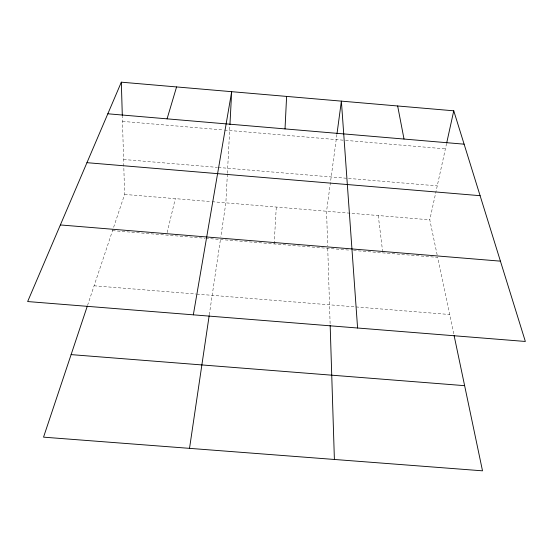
<?xml version="1.0" encoding="UTF-8"?>
<svg xmlns="http://www.w3.org/2000/svg" width="553" height="553" viewBox="0 0 553 553"><rect width="100%" height="100%" fill="white"/><g stroke="black" fill="none" stroke-linecap="round" stroke-linejoin="round"><path stroke-width="0.41" stroke-dasharray="2.77 2.07" d="M227.366 174.154L225.866 202.854L220.813 236.961M227.407 173.31L229.91 125.448M274.164 243.935L276.286 207.05M336.901 134.455L326.574 211.232L327.666 245.753M209.29 314.816L220.44 239.518M437.147 254.878L429.785 219.824L446.478 143.904M167.151 232.606L175.308 198.651M87.554 305.394L124.619 194.428L122.331 116.275M94.1 285.797L195.942 294.023M196.799 294.092L449.679 314.512M112.522 230.642L205.045 238.253M205.896 238.322L350.104 250.184M353.547 250.468L437.679 257.38L453.937 334.786M123.596 159.492L217.453 167.386M218.304 167.462L437.25 185.877M124.619 194.428L211.301 201.645M212.158 201.714L429.785 219.824M122.483 121.39L223.702 130.003M224.553 130.079L344.754 140.31M345.611 140.379L445.386 148.875M378.252 215.532L382.787 252.866M327.742 248.345L330.141 324.514"/><path stroke-width="0.83" d="M285.023 128.904L286.606 96.409M229.951 124.598L231.672 91.68L193.329 314.837M337.019 133.598L341.381 101.13L357.591 328.012M189.52 448.352L209.165 315.666M446.665 143.082L453.757 110.807L121.328 82.176L27.65 301.551L525.35 341.464L453.757 110.807M167.075 118.847L176.58 86.932M87.277 306.21L43.535 437.16L482.513 470.824L454.117 335.63M71.109 354.618L464.624 385.669M60.36 224.947L500.424 261.147M86.952 162.679L480.101 195.686M107.828 113.794L464.119 144.174M397.655 105.976L404.015 139.052M330.169 325.371L334.392 459.467M121.328 82.176L122.303 115.425"/></g></svg>
